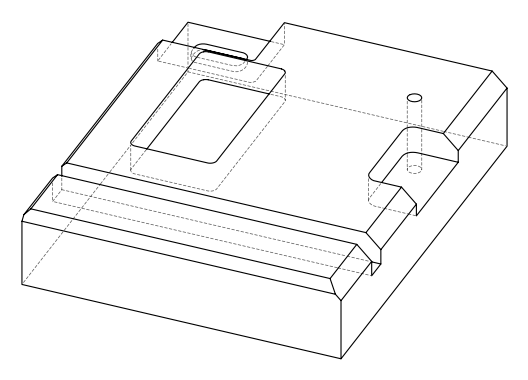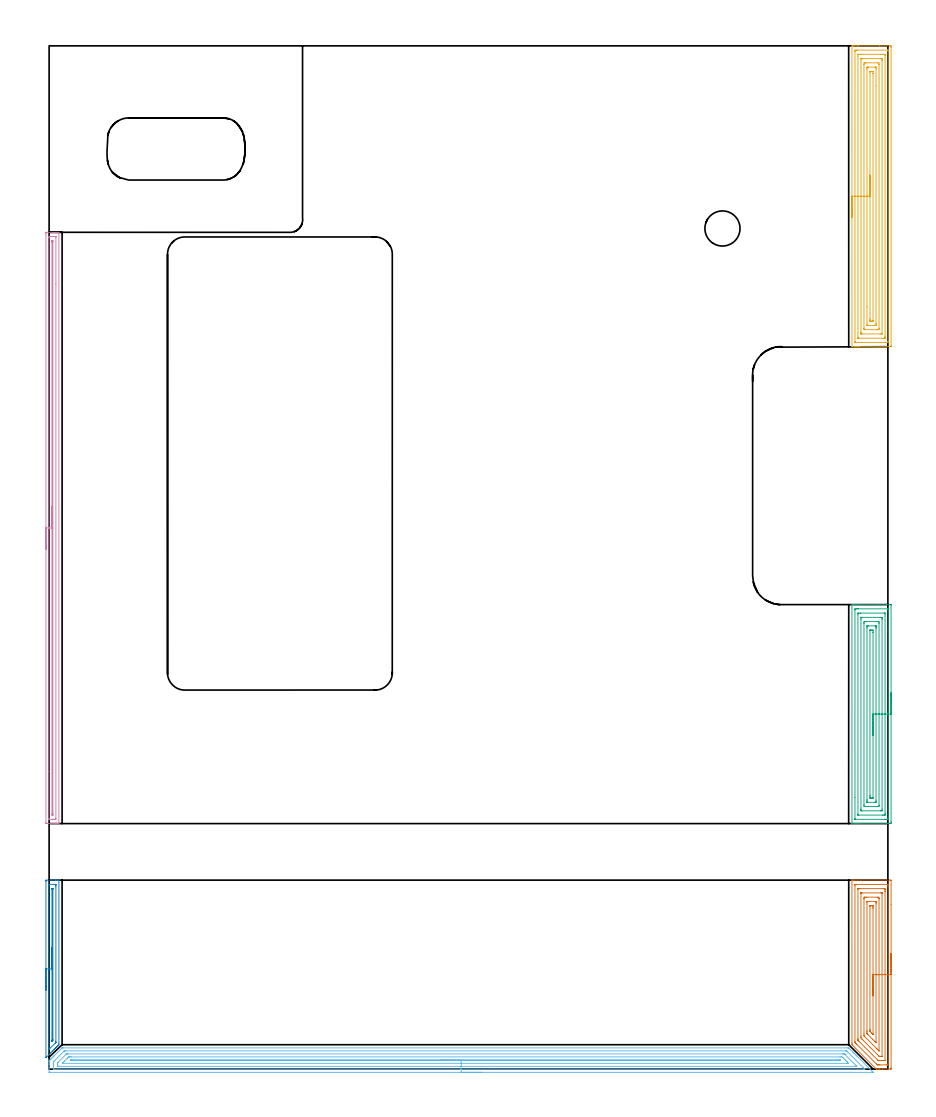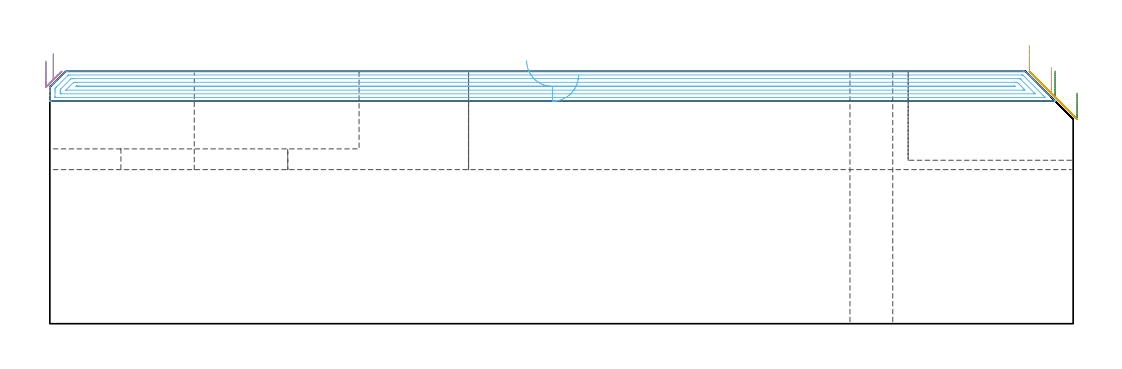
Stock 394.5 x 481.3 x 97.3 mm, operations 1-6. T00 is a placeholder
(PLAN: 15 operations, 6 tool changes, 167.4 min)
(1 AREA_MILL | FG_CHAMFER_SURFACE | UGT0205_001 | 5.06 min | 16356 mm3)
(2 AREA_MILL_1 | FG_CHAMFER_SURFACE_1 | UGT0205_001 | 2.09 min | 1693 mm3)
(3 AREA_MILL_2 | FG_CHAMFER_SURFACE_2 | UGT0205_001 | 6.05 min | 20045 mm3)
(4 AREA_MILL_3 | FG_CHAMFER_SURFACE_3 | UGT0205_001 | 6.83 min | 5321 mm3)
(5 AREA_MILL_4 | FG_CHAMFER_SURFACE_4 | UGT0205_001 | 8.21 min | 25258 mm3)
(6 AREA_MILL_5 | FG_CHAMFER_SURFACE_5 | UGT0205_001 | 15.37 min | 24976 mm3)
(7 MILL_CORNER_NOTCH_RECTANGULAR | CORNER_NOTCH_RECTANGULAR | NXT0201_013 | Follow Part, ap 2.5, ae 75% | 41.35 min | 312324 mm3)
(8 MILL_RECTANGULAR_POCKET | POCKET_RECTANGULAR_STRAIGHT | NXT0201_012 | Follow Part, ap 4, ae 75% | 1.05 min | 14298 mm3)
(9 MILL_RECTANGULAR_POCKET_1 | POCKET_RECTANGULAR_STRAIGHT_1 | NXT0201_012 | Follow Part, ap 4, ae 75% | 40.8 min | 851672 mm3)
(10 MILL_SLOT | SLOT_PARTIAL_RECTANGULAR | NXT0201_012 | Follow Part, ap 4, ae 75% | 21.59 min | 259424 mm3)
(11 MILL_RECTANGULAR_SLOT | SLOT_RECTANGULAR | NXT0201_012 | Follow Part, ap 4, ae 75% | 18.04 min | 394912 mm3)
(12 SPOT_DRILL | STEP1HOLE | NXT0321_9005460120000 | 0.03 min | 7 mm3)
(13 DRILL_BLIND_HOLE_INTO_CENTER | STEP1HOLE | NXT0301_038 | 0.05 min | 325 mm3)
(14 GUN_DRILL_THROUGH_HOLE | STEP1HOLE | UGT0307_002 | 0.48 min | 2481 mm3)
(15 SPADE_DRILL_TO_ENLARGE_THROUGH_HOLE | STEP1HOLE | UGT0306_007 | 0.42 min | 17938 mm3)
(TOOL UGT0205_001 | Chamfer Mill 20 x 3 x 45 deg. | D20 FL50 Z2)
(TOOL NXT0201_013 | ENDMILL 10mm | D10 FL30 Z4)
(TOOL NXT0201_012 | ENDMILL 16mm [2P460-1600-NA 1630] | D16 FL38 Z6)
(TOOL NXT0321_9005460120000 | NC Spot Drill, 142deg, 12mm, Carbide, Uncoated | D12 PA142 FL30 Z2)
(TOOL NXT0301_038 | Carbide Drill 6.7mm [860.1-0670-034A1-MM 2214] | D6.7 PA140 FL53 Z2)
(TOOL UGT0307_002 | Gun Drill 6 mm | D6 PA130 FL24 Z1)
(TOOL UGT0306_007 | Spade Drill 16.5mm | D16.5 PA132 FL10 Z2)
(OP 1 AREA_MILL)
G17 G21 G94 G90
T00 M6
G54
G17 G0 G90 X396. Y54.45 S1061 M3
G43 Z107.3 H0
Z88.9
G94 G1 Y54.412 Z88.028 F250.
Y54.298 Z87.164
Y54.109 Z86.312
Y53.847 Z85.48
Y53.513 Z84.674
Y53.11 Z83.9
Y52.642 Z83.164
Y52.11 Z82.472
Y51.521 Z81.829
Y50.878 Z81.24
Y50.186 Z80.708
Y49.45 Z80.24
Y48.676 Z79.837
Y47.87 Z79.503
Y47.038 Z79.241
Y46.186 Z79.052
Y45.322 Z78.938
Y44.45 Z78.9
X395.999 Y0.631 Z78.901
X395.996 Y0.214 Z78.902
X395.992 Y0.01 Z78.905
X395.587 Y0. Z79.31
X392.072 Z82.822
X390.676 Z84.22
X390.315 Z84.58
X389.357 Z85.542
X389.093 Y0.01 Z85.804
X388.997 Y0.103 Z85.901
X388.915 Y0.184 Z85.983
X379.331 Y9.768 Z95.567
X377.737 Y11.362 Z97.161
X377.605 Y11.495 Z97.29
X377.6 Y12.256 Z97.3
Y88.716
X377.602 Y88.89 Z97.288
X377.768 Y88.898 Z97.125
X377.939 Y88.9 Z96.96
X378.169 Z96.73
X378.892 Z96.003
X380.131 Z94.765
X381.528 Z93.368
X395.587 Z79.311
X395.848 Y88.898 Z79.05
X395.992 Y88.89 Z78.906
X395.999 Y88.744 Z78.899
X396. Y77.314 Z78.9
Y44.45
X394.586 Z80.314
X394.585 Y2.544 Z80.315
X394.579 Y2.018 Z80.321
X394.561 Y2.01 Z80.339
X394.489 Y2.005 Z80.411
X394.379 Y2.002 Z80.521
X394.242 Y2. Z80.658
X393.83 Z81.07
X390.727 Z84.173
X390.315 Y2.001 Z84.585
X389.845 Y2.003 Z85.055
X389.643 Y2.01 Z85.257
X389.538 Y2.023 Z85.362
X389.436 Y2.121 Z85.464
X389.132 Y2.419 Z85.768
X379.77 Y11.78 Z95.13
X379.296 Y12.256 Z95.604
X379.134 Y12.427 Z95.766
X379.021 Y12.55 Z95.879
X379.019 Y12.641 Z95.881
X379.015 Y13.025 Z95.885
Y86.356
X379.021 Y86.882 Z95.879
X379.039 Y86.89 Z95.861
X379.111 Y86.895 Z95.789
X379.221 Y86.898 Z95.679
X379.358 Y86.9 Z95.542
X379.77 Z95.13
X394.297 Z80.603
X394.504 Y86.897 Z80.396
X394.539 Y86.895 Z80.361
X394.572 Y86.891 Z80.328
X394.579 Y86.846 Z80.321
X394.584 Y86.607 Z80.316
X394.585 Y86.481 Z80.315
X394.586 Y85.711 Z80.314
Y44.45
X393.172 Z81.728
X393.171 Y4.208 Z81.729
X393.17 Y4.096 Z81.73
X393.168 Y4.04 Z81.732
X393.165 Y4.018 Z81.735
X393.149 Y4.007 Z81.751
X392.951 Y4.004 Z81.949
X392.276 Y4. Z82.624
X391.398 Z83.502
X390.519 Z84.381
X390.315 Y4.004 Z84.585
X390.111 Y4.01 Z84.789
X389.992 Y4.019 Z84.908
X389.926 Y4.08 Z84.974
X389.792 Y4.208 Z85.108
X380.848 Y13.151 Z94.052
X380.649 Y13.352 Z94.251
X380.481 Y13.527 Z94.419
X380.441 Y13.57 Z94.459
X380.435 Y13.671 Z94.465
X380.431 Y13.82 Z94.469
X380.429 Y14.045 Z94.471
X380.428 Y14.269 Z94.472
X380.429 Y84.692 Z94.471
X380.43 Y84.804 Z94.47
X380.432 Y84.86 Z94.468
X380.435 Y84.882 Z94.465
X380.451 Y84.893 Z94.449
X380.649 Y84.896 Z94.251
X381.324 Y84.9 Z93.576
X381.528 Z93.372
X392.747 Y84.899 Z82.153
X392.951 Y84.896 Z81.949
X393.149 Y84.89 Z81.751
X393.165 Y84.692 Z81.735
X393.168 Y84.471 Z81.732
X393.171 Y83.798 Z81.729
X393.172 Y83.573 Z81.728
Y44.45
X391.757 Z83.143
X391.756 Y6.126 Z83.144
X391.755 Y6.056 Z83.145
X391.751 Y6.019 Z83.149
X391.749 Y6.01 Z83.151
X391.74 Y6.007 Z83.16
X391.631 Y6.003 Z83.269
X391.194 Y6. Z83.706
X390.752 Y6.001 Z84.148
X390.534 Y6.003 Z84.366
X390.479 Y6.006 Z84.421
X390.454 Y6.01 Z84.446
X390.424 Y6.035 Z84.476
X390.315 Y6.139 Z84.585
X389.558 Y6.891 Z85.342
X382.404 Y14.045 Z92.496
X381.85 Y14.612 Z93.05
X381.847 Y14.939 Z93.053
X381.843 Y15.512 Z93.057
X381.844 Y82.774 Z93.056
X381.845 Y82.844 Z93.055
X381.849 Y82.881 Z93.051
X381.851 Y82.89 Z93.049
X381.86 Y82.893 Z93.04
X381.969 Y82.897 Z92.931
X382.406 Y82.9 Z92.494
X391.194 Z83.706
X391.631 Y82.893 Z83.269
X391.738 Y82.89 Z83.162
X391.751 Y82.883 Z83.149
X391.753 Y82.866 Z83.147
X391.756 Y82.83 Z83.144
X391.757 Y82.751 Z83.143
Y44.45
X390.343 Z84.557
X390.342 Y8.651 Z84.558
X390.34 Y8.622 Z84.56
X390.337 Y8.579 Z84.563
X390.315 Y8.594 Z84.585
X390.222 Y8.679 Z84.678
X389.436 Y9.462 Z85.464
X389.324 Y9.574 Z85.576
X383.96 Y14.939 Z90.94
X383.285 Y15.625 Z91.615
X383.261 Y15.833 Z91.639
X383.259 Y15.86 Z91.641
X383.257 Y16.728 Z91.643
X383.258 Y80.221 Z91.642
Y80.248
X383.285 Y80.89 Z91.615
X383.5 Y80.896 Z91.4
X384.164 Y80.899 Z90.736
X384.375 Y80.9 Z90.525
X389.649 Y80.899 Z85.251
X390.315 Y80.89 Z84.585
X390.342 Y80.221 Z84.558
Y80.193
X390.343 Y44.45 Z84.557
X388.929 Z85.971
X388.928 Y12.546 Z85.972
X388.927 Y12.479 Z85.973
X388.925 Y12.441 Z85.975
X388.924 Y12.436 Z85.976
X388.909 Y12.449 Z85.991
X388.557 Y12.792 Z86.343
X388.197 Y13.151 Z86.703
X387.303 Y14.045 Z87.597
X385.043 Y16.306 Z89.857
X384.834 Y16.517 Z90.066
X384.73 Y16.626 Z90.17
X384.68 Y16.679 Z90.22
X384.678 Y16.728 Z90.222
X384.674 Y17.103 Z90.226
X384.672 Y17.622 Z90.228
X384.671 Y18. Z90.229
X384.672 Y78.432 Z90.228
X384.673 Y78.808 Z90.227
X384.676 Y78.863 Z90.224
X384.678 Y78.888 Z90.222
X384.699 Y78.89 Z90.201
X384.813 Y78.895 Z90.087
X385.043 Y78.899 Z89.857
X388.557 Z86.343
X388.711 Y78.898 Z86.189
X388.833 Y78.895 Z86.067
X388.913 Y78.89 Z85.987
X388.923 Y78.882 Z85.977
X388.925 Y78.86 Z85.975
X388.927 Y78.81 Z85.973
X388.929 Y78.432 Z85.971
Y78.054
Y44.45
X387.515 Z87.385
X387.514 Y16.728 Z87.386
X387.511 Y16.47 Z87.389
X387.508 Y16.343 Z87.392
X387.504 Y16.305 Z87.396
X387.465 Y16.342 Z87.435
X387.071 Y16.728 Z87.829
X386.8 Y16.998 Z88.1
X386.181 Y17.622 Z88.719
X386.092 Y17.718 Z88.808
X386.09 Y17.804 Z88.81
X386.087 Y17.986 Z88.813
X386.085 Y18.349 Z88.815
Y18.516
X386.086 Y76.644 Z88.814
X386.088 Y76.825 Z88.812
X386.09 Y76.87 Z88.81
X386.091 Y76.884 Z88.809
X386.129 Y76.89 Z88.771
X386.296 Y76.895 Z88.604
X386.549 Y76.899 Z88.351
X386.8 Y76.9 Z88.1
X387.429 Y76.898 Z87.471
X387.484 Y76.894 Z87.416
X387.504 Y76.891 Z87.396
X387.508 Y76.817 Z87.392
X387.511 Y76.644 Z87.389
X387.515 Y75.916 Z87.385
Y75.749
Y44.45
Y43.578 Z87.423
Y42.714 Z87.537
Y41.862 Z87.726
Y41.03 Z87.988
Y40.224 Z88.322
Y39.45 Z88.725
Y38.714 Z89.194
Y38.022 Z89.725
Y37.379 Z90.314
Y36.79 Z90.957
Y36.258 Z91.65
Y35.79 Z92.385
Y35.387 Z93.159
Y35.053 Z93.965
Y34.791 Z94.797
Y34.602 Z95.649
Y34.488 Z96.514
Y34.45 Z97.385
G0 Z107.3
M5
M2
(OP 2 AREA_MILL_1)
G17 G21 G94 G90
T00 M6
G54
G17 G0 G90 X-1.5 Y37.15 S1061 M3
G43 Z107.3 H0
Z101.2
G94 G1 Y37.188 Z100.328 F250.
Y37.302 Z99.463
Y37.491 Z98.612
Y37.753 Z97.78
Y38.087 Z96.974
Y38.49 Z96.2
Y38.958 Z95.464
Y39.49 Z94.772
Y40.079 Z94.129
Y40.722 Z93.54
Y41.414 Z93.008
Y42.15 Z92.54
Y42.924 Z92.137
Y43.73 Z91.803
Y44.562 Z91.541
Y45.413 Z91.352
Y46.278 Z91.238
Y47.15 Z91.2
X-1.499 Y88.273 Z91.201
X-1.496 Y88.69 Z91.202
X-1.492 Y88.89 Z91.205
X-1.086 Y88.9 Z91.61
X1.55 Z94.244
X2.954 Z95.65
X3.308 Z96.002
X4.015 Z96.714
X4.267 Z96.967
X4.435 Y88.898 Z97.128
X4.597 Y88.89 Z97.289
X4.6 Y88.72 Z97.3
Y12.285
X4.595 Y11.498 Z97.291
X4.491 Y11.391 Z97.188
X4.186 Y11.084 Z96.882
X4.045 Y10.944 Z96.742
X3.891 Y10.79 Z96.589
X3.747 Y10.645 Z96.442
X3.598 Y10.497 Z96.295
X3.459 Y10.358 Z96.157
X3.308 Y10.205 Z96.003
X3.151 Y10.05 Z95.849
X3.027 Y9.926 Z95.725
X2.868 Y9.766 Z95.563
X2.704 Y9.603 Z95.402
X2.429 Y9.328 Z95.127
X2.257 Y9.156 Z94.954
X1.699 Y8.599 Z94.399
X1.364 Y8.262 Z94.06
X0.756 Y7.656 Z93.456
X0.021 Y6.921 Z92.72
X-1.32 Y5.58 Z91.38
X-1.493 Y5.419 Z91.206
X-1.5 Y5.58 Z91.2
Y5.593
Y47.15
X-0.086 Z92.614
Y86.361
X-0.079 Y86.885 Z92.621
X-0.053 Y86.89 Z92.647
X0.019 Y86.895 Z92.719
X0.128 Y86.899 Z92.828
X2.9 Y86.9 Z95.6
X3.104 Y86.897 Z95.804
X3.138 Y86.895 Z95.838
X3.17 Y86.891 Z95.87
X3.179 Y86.849 Z95.879
X3.184 Y86.611 Z95.884
X3.185 Y86.485 Z95.885
X3.186 Y85.715 Z95.886
Y13.179
X3.184 Y12.794 Z95.884
X3.181 Y12.602 Z95.881
X3.179 Y12.556 Z95.879
X3.164 Y12.526 Z95.864
X3.119 Y12.477 Z95.819
X2.934 Y12.285 Z95.634
X0.253 Y9.603 Z92.953
X0.111 Y9.462 Z92.811
X0.018 Y9.373 Z92.718
X-0.07 Y9.292 Z92.63
X-0.079 Y9.288 Z92.621
X-0.081 Y9.343 Z92.619
X-0.085 Y9.478 Z92.615
Y9.603
X-0.086 Y10.123 Z92.614
Y47.15
X1.328 Z94.028
X1.329 Y84.697 Z94.029
X1.33 Y84.81 Z94.03
X1.333 Y84.865 Z94.033
X1.335 Y84.886 Z94.035
X1.358 Y84.892 Z94.058
X1.55 Y84.894 Z94.25
X1.748 Y84.89 Z94.448
X1.765 Y84.887 Z94.465
X1.767 Y84.871 Z94.467
X1.77 Y84.832 Z94.47
X1.771 Y84.772 Z94.471
Y84.697
Y14.073
X1.769 Y13.85 Z94.469
X1.764 Y13.623 Z94.464
X1.761 Y13.572 Z94.461
X1.742 Y13.549 Z94.442
X1.691 Y13.494 Z94.391
X1.55 Y13.35 Z94.25
X1.465 Y13.265 Z94.165
X1.378 Y13.179 Z94.078
X1.357 Y13.163 Z94.057
X1.335 Y13.149 Z94.035
X1.332 Y13.179 Z94.032
X1.33 Y13.212 Z94.03
X1.329 Y13.404 Z94.029
X1.328 Y47.15 Z94.028
Y48.022 Z94.066
Y48.886 Z94.18
Y49.738 Z94.369
Y50.57 Z94.631
Y51.376 Z94.965
Y52.15 Z95.368
Y52.886 Z95.837
Y53.578 Z96.368
Y54.221 Z96.957
Y54.81 Z97.601
Y55.341 Z98.293
Y55.81 Z99.028
Y56.213 Z99.802
Y56.547 Z100.608
Y56.809 Z101.44
Y56.998 Z102.292
Y57.112 Z103.157
Y57.15 Z104.028
G0 Z107.3
M5
M2
(OP 3 AREA_MILL_2)
G17 G21 G94 G90
T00 M6
G54
G17 G0 G90 X396. Y177. S1061 M3
G43 Z107.3 H0
Z88.9
G94 G1 Y176.962 Z88.028 F250.
Y176.848 Z87.164
Y176.659 Z86.312
Y176.397 Z85.48
Y176.063 Z84.674
Y175.66 Z83.9
Y175.192 Z83.164
Y174.66 Z82.472
Y174.071 Z81.829
Y173.428 Z81.24
Y172.736 Z80.708
Y172. Z80.24
Y171.226 Z79.837
Y170.42 Z79.503
Y169.588 Z79.241
Y168.736 Z79.052
Y167.872 Z78.938
Y167. Z78.9
Y116.584
X395.999 Y116.11 Z78.901
X395.996 Y115.695 Z78.903
X395.992 Y115.51 Z78.905
X395.587 Y115.505 Z79.31
X394.986 Y115.5 Z79.911
X381.25 Z93.645
X380.649 Z94.245
X380.093 Z94.804
X379.77 Z95.126
X379.214 Z95.682
X378.892 Z96.003
X377.903 Z96.996
X377.705 Y115.504 Z97.194
X377.607 Y115.51 Z97.293
X377.6 Y115.664 Z97.3
Y218.336
X377.606 Y218.49 Z97.293
X377.903 Y218.5 Z96.996
X378.246 Z96.653
X378.892 Z96.003
X380.093 Z94.804
X380.649 Z94.245
X390.615 Z84.282
X395.587 Z79.31
X395.868 Y218.497 Z79.029
X395.992 Y218.49 Z78.905
X395.999 Y218.364 Z78.899
X396. Y217.89 Z78.9
Y167.
X394.586 Z80.314
X394.585 Y118.021 Z80.315
X394.584 Y117.896 Z80.316
X394.579 Y117.522 Z80.321
X394.213 Y117.507 Z80.687
X393.83 Y117.502 Z81.07
X393.34 Y117.5 Z81.56
X392.951 Z81.949
X379.281 Z95.619
X379.093 Y117.502 Z95.807
X379.063 Y117.504 Z95.837
X379.033 Y117.51 Z95.867
X379.021 Y117.517 Z95.879
X379.02 Y117.54 Z95.88
X379.015 Y117.77 Z95.885
X379.014 Y127.716 Z95.886
X379.015 Y215.979 Z95.885
X379.016 Y216.104 Z95.884
X379.021 Y216.478 Z95.879
X379.387 Y216.493 Z95.513
X379.77 Y216.498 Z95.13
X380.26 Y216.5 Z94.64
X380.649 Z94.251
X394.319 Z80.581
X394.507 Y216.498 Z80.393
X394.537 Y216.496 Z80.363
X394.567 Y216.49 Z80.333
X394.579 Y216.484 Z80.321
X394.58 Y216.461 Z80.32
X394.585 Y216.23 Z80.315
X394.586 Y206.273 Z80.314
Y167.
X393.172 Z81.728
X393.171 Y120.35 Z81.729
X393.169 Y119.682 Z81.731
X393.167 Y119.57 Z81.733
X393.165 Y119.522 Z81.735
X393.122 Y119.508 Z81.778
X392.951 Y119.504 Z81.949
X392.251 Y119.5 Z82.649
X392.072 Z82.828
X380.827 Y119.501 Z94.073
X380.649 Y119.504 Z94.251
X380.471 Y119.51 Z94.429
X380.435 Y119.516 Z94.465
X380.432 Y119.548 Z94.468
X380.43 Y119.607 Z94.47
X380.429 Y119.682 Z94.471
X380.428 Y119.906 Z94.472
X380.429 Y213.65 Z94.471
X380.431 Y214.318 Z94.469
X380.433 Y214.43 Z94.467
X380.435 Y214.478 Z94.465
X380.478 Y214.492 Z94.422
X380.649 Y214.496 Z94.251
X381.349 Y214.5 Z93.551
X381.528 Z93.372
X392.773 Z82.127
X392.951 Y214.496 Z81.949
X393.129 Y214.49 Z81.771
X393.165 Y214.484 Z81.735
X393.168 Y214.452 Z81.732
X393.17 Y214.393 Z81.73
X393.171 Y214.318 Z81.729
X393.172 Y214.094 Z81.728
Y167.
X391.757 Z83.143
Y122.36
X391.756 Y121.789 Z83.144
X391.753 Y121.596 Z83.147
X391.75 Y121.529 Z83.15
X391.744 Y121.509 Z83.156
X391.722 Y121.507 Z83.178
X391.617 Y121.504 Z83.283
X391.194 Y121.5 Z83.706
X391.161 Z83.739
X382.374 Z92.526
X381.983 Y121.507 Z92.917
X381.885 Y121.51 Z93.015
X381.849 Y121.516 Z93.051
X381.847 Y121.548 Z93.053
X381.845 Y121.631 Z93.055
X381.843 Y122.04 Z93.057
Y122.36
Y211.64
X381.844 Y212.211 Z93.056
X381.847 Y212.404 Z93.053
X381.85 Y212.471 Z93.05
X381.856 Y212.491 Z93.044
X381.878 Y212.493 Z93.022
X381.983 Y212.496 Z92.917
X382.406 Y212.5 Z92.494
X382.439 Z92.461
X391.226 Z83.674
X391.617 Y212.494 Z83.283
X391.715 Y212.49 Z83.185
X391.751 Y212.484 Z83.149
X391.753 Y212.452 Z83.147
X391.755 Y212.369 Z83.145
X391.757 Y211.96 Z83.143
Y211.64
Y167.
X390.343 Z84.557
X390.342 Y124.146 Z84.558
Y124.118
X390.315 Y123.51 Z84.585
X390.068 Y123.503 Z84.832
X389.436 Y123.5 Z85.464
X389.193 Z85.707
X383.919 Y123.501 Z90.981
X383.285 Y123.51 Z91.615
X383.258 Y124.146 Z91.642
Y124.174
Y209.854
Y209.882
X383.285 Y210.49 Z91.615
X383.532 Y210.497 Z91.368
X384.164 Y210.5 Z90.736
X384.407 Z90.493
X389.681 Y210.499 Z85.219
X390.315 Y210.49 Z84.585
X390.342 Y209.854 Z84.558
X390.343 Y209.826 Z84.557
Y167.
X388.929 Z85.971
Y126.447
X388.927 Y125.931 Z85.973
X388.924 Y125.558 Z85.976
X388.922 Y125.51 Z85.978
X388.875 Y125.506 Z86.025
X388.77 Y125.503 Z86.13
X388.557 Y125.501 Z86.343
X388.103 Y125.5 Z86.797
X385.043 Z89.857
X384.901 Y125.501 Z89.999
X384.788 Y125.503 Z90.112
X384.713 Y125.508 Z90.187
X384.678 Y125.513 Z90.222
X384.677 Y125.554 Z90.223
X384.673 Y125.931 Z90.227
X384.671 Y126.308 Z90.229
Y126.824
Y207.553
X384.673 Y208.069 Z90.227
X384.676 Y208.442 Z90.224
X384.678 Y208.49 Z90.222
X384.725 Y208.494 Z90.175
X384.83 Y208.498 Z90.07
X385.043 Y208.499 Z89.857
X385.497 Y208.5 Z89.403
X388.557 Z86.343
X388.699 Y208.499 Z86.201
X388.812 Y208.497 Z86.088
X388.887 Y208.492 Z86.013
X388.922 Y208.487 Z85.978
X388.923 Y208.446 Z85.977
X388.927 Y208.069 Z85.973
X388.929 Y207.692 Z85.971
Y207.176
Y167.
X387.515 Z87.385
X387.514 Y127.717 Z87.386
X387.513 Y127.535 Z87.387
X387.511 Y127.515 Z87.389
X387.51 Y127.511 Z87.39
X387.482 Y127.507 Z87.418
X387.369 Y127.502 Z87.531
X387.227 Y127.501 Z87.673
X387.013 Y127.5 Z87.887
X386.8 Z88.1
X386.133 Y127.502 Z88.767
X386.104 Y127.506 Z88.796
X386.098 Y127.508 Z88.802
X386.092 Y127.543 Z88.808
X386.089 Y127.717 Z88.811
X386.086 Y128.443 Z88.814
X386.085 Y128.61 Z88.815
X386.086 Y206.283 Z88.814
X386.087 Y206.465 Z88.813
X386.089 Y206.485 Z88.811
X386.09 Y206.489 Z88.81
X386.118 Y206.493 Z88.782
X386.231 Y206.498 Z88.669
X386.373 Y206.499 Z88.527
X386.587 Y206.5 Z88.313
X386.8 Z88.1
X387.467 Y206.498 Z87.433
X387.496 Y206.494 Z87.404
X387.502 Y206.492 Z87.398
X387.508 Y206.457 Z87.392
X387.511 Y206.283 Z87.389
X387.514 Y205.557 Z87.386
X387.515 Y205.39 Z87.385
Y167.
Y166.128 Z87.423
Y165.264 Z87.537
Y164.412 Z87.726
Y163.58 Z87.988
Y162.774 Z88.322
Y162. Z88.725
Y161.264 Z89.194
Y160.572 Z89.725
Y159.929 Z90.314
Y159.34 Z90.957
Y158.808 Z91.65
Y158.34 Z92.385
Y157.937 Z93.159
Y157.603 Z93.965
Y157.341 Z94.797
Y157.152 Z95.649
Y157.038 Z96.514
Y157. Z97.385
G0 Z107.3
M5
M2
(OP 4 AREA_MILL_3)
G17 G21 G94 G90
T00 M6
G54
G17 G0 G90 X-1.5 Y244.55 S1061 M3
G43 Z107.3 H0
Z101.2
G94 G1 Y244.588 Z100.328 F250.
Y244.702 Z99.463
Y244.891 Z98.612
Y245.153 Z97.78
Y245.487 Z96.974
Y245.89 Z96.2
Y246.358 Z95.464
Y246.89 Z94.772
Y247.479 Z94.129
Y248.122 Z93.54
Y248.814 Z93.008
Y249.55 Z92.54
Y250.324 Z92.137
Y251.13 Z91.803
Y251.962 Z91.541
Y252.814 Z91.352
Y253.678 Z91.238
Y254.55 Z91.2
X-1.499 Y392.985 Z91.201
X-1.496 Y393.402 Z91.202
X-1.492 Y393.59 Z91.205
X-1.086 Y393.6 Z91.61
X1.55 Z94.244
X2.097 Z94.794
X2.429 Z95.125
X2.976 Z95.672
X3.308 Z96.002
X4.289 Z96.988
X4.594 Y393.59 Z97.293
X4.6 Y393.432 Z97.3
Y115.668
X4.594 Y115.51 Z97.293
X4.288 Y115.5 Z96.987
X3.97 Z96.67
X3.308 Z96.002
X2.097 Z94.794
X1.55 Z94.244
X-1.086 Y115.501 Z91.61
X-1.311 Y115.504 Z91.385
X-1.492 Y115.51 Z91.205
X-1.496 Y115.698 Z91.202
X-1.499 Y116.115 Z91.201
X-1.5 Y254.55 Z91.2
X-0.086 Z92.614
X-0.085 Y391.074 Z92.615
X-0.084 Y391.199 Z92.616
X-0.079 Y391.574 Z92.621
X0.284 Y391.592 Z92.984
X0.671 Y391.597 Z93.371
X1.156 Y391.6 Z93.856
X1.55 Z94.25
X2.034 Z94.734
X2.913 Z95.613
X3.106 Y391.598 Z95.806
X3.137 Y391.596 Z95.837
X3.168 Y391.59 Z95.868
X3.179 Y391.582 Z95.879
X3.18 Y391.558 Z95.88
X3.185 Y391.323 Z95.885
X3.186 Y369.218 Z95.886
X3.185 Y118.026 Z95.885
X3.184 Y117.901 Z95.884
X3.179 Y117.526 Z95.879
X2.816 Y117.508 Z95.516
X2.429 Y117.503 Z95.129
X1.944 Y117.5 Z94.644
X1.55 Z94.25
X1.066 Z93.766
X0.187 Z92.887
X-0.006 Y117.502 Z92.694
X-0.037 Y117.504 Z92.663
X-0.068 Y117.51 Z92.632
X-0.079 Y117.518 Z92.621
X-0.08 Y117.542 Z92.62
X-0.085 Y117.777 Z92.615
X-0.086 Y139.902 Z92.614
Y254.55
X1.328 Z94.028
X1.329 Y388.744 Z94.029
X1.331 Y389.413 Z94.031
X1.333 Y389.525 Z94.033
X1.335 Y389.577 Z94.035
X1.343 Y389.591 Z94.043
X1.37 Y389.596 Z94.07
X1.55 Y389.594 Z94.25
X1.733 Y389.59 Z94.433
X1.765 Y389.58 Z94.465
X1.767 Y389.547 Z94.467
X1.77 Y389.488 Z94.47
X1.771 Y389.413 Z94.471
Y389.187
Y120.356
X1.769 Y119.687 Z94.469
X1.767 Y119.575 Z94.467
X1.765 Y119.523 Z94.465
X1.757 Y119.509 Z94.457
X1.73 Y119.504 Z94.43
X1.55 Y119.506 Z94.25
X1.367 Y119.51 Z94.067
X1.335 Y119.52 Z94.035
X1.332 Y119.553 Z94.032
X1.33 Y119.612 Z94.03
X1.329 Y119.687 Z94.029
X1.328 Y119.913 Z94.028
Y254.55
Y255.422 Z94.066
Y256.286 Z94.18
Y257.138 Z94.369
Y257.97 Z94.631
Y258.776 Z94.965
Y259.55 Z95.368
Y260.286 Z95.837
Y260.978 Z96.368
Y261.621 Z96.957
Y262.21 Z97.601
Y262.742 Z98.293
Y263.21 Z99.028
Y263.613 Z99.802
Y263.947 Z100.608
Y264.209 Z101.44
Y264.398 Z102.292
Y264.512 Z103.157
Y264.55 Z104.028
G0 Z107.3
M5
M2
(OP 5 AREA_MILL_4)
G17 G21 G94 G90
T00 M6
G54
G17 G0 G90 X377.6 Y400.55 S1061 M3
G43 Z107.3 H0
G94 G1 Y400.588 Z106.428 F250.
Y400.702 Z105.563
Y400.891 Z104.712
Y401.153 Z103.88
Y401.487 Z103.074
Y401.89 Z102.3
Y402.359 Z101.564
Y402.89 Z100.872
Y403.479 Z100.229
Y404.122 Z99.639
Y404.814 Z99.108
Y405.55 Z98.64
Y406.324 Z98.237
Y407.13 Z97.903
Y407.962 Z97.641
Y408.814 Z97.452
Y409.678 Z97.338
Y410.55 Z97.3
Y481.128
X377.602 Y481.29 Z97.288
X377.757 Y481.298 Z97.135
X377.918 Y481.3 Z96.982
X378.215 Z96.684
X378.892 Z96.003
X380.109 Z94.788
X380.649 Z94.245
X390.619 Z84.278
X395.587 Z79.31
X395.86 Y481.298 Z79.038
X395.992 Y481.29 Z78.906
X395.999 Y481.156 Z78.899
X396. Y480.681 Z78.9
X395.999 Y340.419 Z78.901
X395.996 Y340.003 Z78.902
X395.992 Y339.81 Z78.905
X395.587 Y339.805 Z79.31
X394.979 Y339.8 Z79.919
X381.258 Z93.638
X380.649 Z94.245
X380.109 Z94.788
X379.77 Z95.126
X379.23 Z95.666
X378.892 Z96.003
X377.918 Z96.982
X377.758 Z97.134
X377.703 Y339.802 Z97.189
X377.603 Y339.81 Z97.288
X377.6 Y339.972 Z97.3
Y410.55
X379.014 Z95.886
X379.015 Y478.769 Z95.885
X379.016 Y478.895 Z95.884
X379.021 Y479.269 Z95.879
X379.381 Y479.29 Z95.519
X379.77 Y479.296 Z95.13
X380.251 Y479.3 Z94.649
X394.506 Y479.299 Z80.394
X394.538 Y479.298 Z80.362
X394.572 Y479.294 Z80.328
X394.579 Y479.29 Z80.321
X394.582 Y479.284 Z80.318
X394.584 Y479.256 Z80.316
X394.586 Y479.019 Z80.314
Y478.895
X394.585 Y342.331 Z80.315
X394.584 Y342.205 Z80.316
X394.579 Y341.831 Z80.321
X394.219 Y341.809 Z80.681
X393.83 Y341.803 Z81.07
X393.349 Y341.8 Z81.551
X379.094 Y341.801 Z95.806
X379.062 Y341.802 Z95.838
X379.028 Y341.806 Z95.872
X379.021 Y341.81 Z95.879
X379.018 Y341.816 Z95.882
X379.016 Y341.844 Z95.884
X379.014 Y342.081 Z95.886
Y342.205
Y410.55
X380.428 Z94.472
X380.429 Y476.439 Z94.471
X380.43 Y477.108 Z94.47
X380.432 Y477.22 Z94.468
X380.435 Y477.274 Z94.465
X380.439 Y477.29 Z94.461
X380.465 Y477.295 Z94.435
X380.649 Y477.298 Z94.251
X381.339 Y477.3 Z93.561
X392.762 Z82.138
X392.951 Y477.297 Z81.949
X393.139 Y477.292 Z81.761
X393.161 Y477.29 Z81.739
X393.165 Y477.279 Z81.735
X393.168 Y477.242 Z81.732
X393.171 Y477.183 Z81.729
Y477.108
X393.172 Y476.883 Z81.728
X393.171 Y344.661 Z81.729
X393.17 Y343.992 Z81.73
X393.168 Y343.88 Z81.732
X393.165 Y343.826 Z81.735
X393.161 Y343.809 Z81.739
X393.135 Y343.805 Z81.765
X392.951 Y343.802 Z81.949
X392.261 Y343.8 Z82.639
X380.838 Z94.062
X380.649 Y343.803 Z94.251
X380.461 Y343.808 Z94.439
X380.439 Y343.81 Z94.461
X380.435 Y343.821 Z94.465
X380.432 Y343.858 Z94.468
X380.429 Y343.917 Z94.471
Y343.992
X380.428 Y344.217 Z94.472
Y410.55
X381.843 Z93.057
Y475.
X381.845 Y475.192 Z93.055
X381.848 Y475.26 Z93.052
X381.85 Y475.29 Z93.05
X381.871 Y475.292 Z93.029
X381.978 Y475.296 Z92.922
X382.406 Y475.3 Z92.494
X391.214 Z83.686
X391.622 Y475.296 Z83.278
X391.724 Y475.293 Z83.176
X391.746 Y475.29 Z83.154
X391.751 Y475.279 Z83.149
X391.753 Y475.243 Z83.147
X391.756 Y475.161 Z83.144
X391.757 Y474.748 Z83.143
Y474.428
Y346.1
X391.755 Y345.908 Z83.145
X391.752 Y345.84 Z83.148
X391.75 Y345.81 Z83.15
X391.729 Y345.808 Z83.171
X391.622 Y345.804 Z83.278
X391.194 Y345.8 Z83.706
X382.386 Z92.514
X381.978 Y345.804 Z92.922
X381.876 Y345.807 Z93.024
X381.854 Y345.81 Z93.046
X381.849 Y345.821 Z93.051
X381.847 Y345.857 Z93.053
X381.844 Y345.939 Z93.056
X381.843 Y346.352 Z93.057
Y346.672
Y410.55
X383.257 Z91.643
X383.258 Y472.641 Z91.642
Y472.668
X383.285 Y473.29 Z91.615
X383.519 Y473.297 Z91.381
X384.164 Y473.3 Z90.736
X384.394 Z90.506
X389.668 Y473.299 Z85.232
X390.315 Y473.29 Z84.585
X390.342 Y472.641 Z84.558
X390.343 Y472.613 Z84.557
X390.342 Y348.459 Z84.558
Y348.432
X390.315 Y347.81 Z84.585
X390.081 Y347.803 Z84.819
X389.436 Y347.8 Z85.464
X389.206 Z85.694
X383.932 Y347.801 Z90.968
X383.285 Y347.81 Z91.615
X383.258 Y348.459 Z91.642
X383.257 Y348.487 Z91.643
Y410.55
X384.671 Z90.229
Y470.338
X384.673 Y470.854 Z90.227
X384.675 Y471.227 Z90.225
X384.678 Y471.278 Z90.222
X384.715 Y471.29 Z90.185
X384.823 Y471.294 Z90.077
X385.043 Y471.298 Z89.857
X385.483 Y471.3 Z89.417
X388.557 Z86.343
X388.704 Z86.196
X388.821 Y471.298 Z86.079
X388.898 Y471.294 Z86.002
X388.917 Y471.29 Z85.983
X388.922 Y471.279 Z85.978
X388.925 Y471.231 Z85.975
X388.928 Y470.854 Z85.972
X388.929 Y462.567 Z85.971
Y350.762
X388.927 Y350.246 Z85.973
X388.925 Y349.873 Z85.975
X388.922 Y349.822 Z85.978
X388.885 Y349.81 Z86.015
X388.777 Y349.806 Z86.123
X388.557 Y349.802 Z86.343
X388.117 Y349.8 Z86.783
X385.043 Z89.857
X384.896 Z90.004
X384.779 Y349.802 Z90.121
X384.702 Y349.806 Z90.198
X384.683 Y349.81 Z90.217
X384.678 Y349.821 Z90.222
X384.676 Y349.869 Z90.224
X384.672 Y350.246 Z90.228
X384.671 Y358.566 Z90.229
Y410.55
X386.085 Z88.815
X386.086 Y468.9 Z88.814
X386.087 Y469.067 Z88.813
X386.09 Y469.248 Z88.81
X386.092 Y469.285 Z88.808
X386.19 Y469.29 Z88.71
X386.342 Y469.296 Z88.558
X386.572 Y469.3 Z88.328
X386.8 Z88.1
X387.452 Y469.298 Z87.448
X387.491 Y469.294 Z87.409
X387.502 Y469.291 Z87.398
X387.508 Y469.241 Z87.392
X387.511 Y469.067 Z87.389
X387.514 Y468.341 Z87.386
X387.515 Y468.174 Z87.385
X387.514 Y352.2 Z87.386
X387.513 Y352.033 Z87.387
X387.51 Y351.852 Z87.39
X387.508 Y351.815 Z87.392
X387.41 Y351.81 Z87.49
X387.258 Y351.804 Z87.642
X387.028 Y351.8 Z87.872
X386.8 Z88.1
X386.148 Y351.802 Z88.752
X386.109 Y351.806 Z88.791
X386.098 Y351.809 Z88.802
X386.092 Y351.859 Z88.808
X386.089 Y352.033 Z88.811
X386.086 Y352.759 Z88.814
X386.085 Y352.926 Z88.815
Y410.55
Y411.422 Z88.853
Y412.286 Z88.967
Y413.138 Z89.155
Y413.97 Z89.418
Y414.776 Z89.752
Y415.55 Z90.154
Y416.286 Z90.623
Y416.978 Z91.154
Y417.621 Z91.744
Y418.21 Z92.387
Y418.742 Z93.079
Y419.21 Z93.815
Y419.613 Z94.588
Y419.947 Z95.394
Y420.209 Z96.226
Y420.398 Z97.078
Y420.512 Z97.943
Y420.55 Z98.815
G0 Z107.3
M5
M2
(OP 6 AREA_MILL_5)
G17 G21 G94 G90
T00 M6
G54
G17 G0 G90 X203.8 Y-1.5 S1061 M3
G43 Z107.3 H0
Z95.8
G94 G1 X203.762 Z94.928 F250.
X203.648 Z94.064
X203.459 Z93.212
X203.197 Z92.38
X202.863 Z91.574
X202.46 Z90.8
X201.992 Z90.064
X201.46 Z89.372
X200.871 Z88.729
X200.228 Z88.14
X199.536 Z87.608
X198.8 Z87.14
X198.026 Z86.737
X197.22 Z86.403
X196.388 Z86.141
X195.536 Z85.952
X194.672 Z85.838
X193.8 Z85.8
X0.631
X0.024 Y-1.498 Z85.798
X0.002 Y-1.496 Z85.8
X0. Y-1.46 Z85.837
Y0.722 Z88.017
Y2.123 Z89.419
Y2.486 Z89.781
Y3.213 Z90.512
Y3.848 Z91.147
Y3.888 Z91.186
X0.006 Y3.9 Z91.197
X0.015 Y3.916 Z91.213
X0.184 Y4.085 Z91.383
X0.347 Y4.25 Z91.545
X0.509 Y4.41 Z91.708
X0.631 Y4.532 Z91.83
X0.789 Y4.691 Z91.986
X0.944 Y4.845 Z92.143
X1.078 Y4.979 Z92.277
X1.23 Y5.132 Z92.427
X1.379 Y5.28 Z92.578
X1.526 Y5.427 Z92.724
X1.671 Y5.573 Z92.868
X1.814 Y5.715 Z93.013
X1.973 Y5.874 Z93.172
X2.112 Y6.014 Z93.31
X2.249 Y6.15 Z93.448
X2.42 Y6.321 Z93.619
X5.997 Y9.898 Z97.196
X6.09 Y9.984 Z97.282
X6.104 Y9.994 Z97.292
X6.891 Y10. Z97.3
X375.343
X376.096 Y10.002 Z97.297
X376.102 Y9.999 Z97.295
X376.119 Y9.983 Z97.279
X377.743 Y8.358 Z95.656
X377.883 Y8.219 Z95.514
X378.026 Y8.075 Z95.373
X378.178 Y7.923 Z95.221
X378.324 Y7.778 Z95.073
X378.473 Y7.628 Z94.926
X378.613 Y7.488 Z94.786
X378.766 Y7.337 Z94.632
X379.247 Y6.853 Z94.153
X379.516 Y6.585 Z93.883
X379.647 Y6.455 Z93.751
X380.012 Y6.088 Z93.388
X387.143 Y-1.042 Z86.255
X387.527 Y-1.427 Z85.873
X387.565 Y-1.465 Z85.834
X387.58 Y-1.483 Z85.817
X387.586 Y-1.492 Z85.807
X387.575 Y-1.497 Z85.802
X387.565 Y-1.5 Z85.8
X193.8
Y-0.086 Z87.214
X2.42 Y-0.085 Z87.215
X2.344
X2.035 Y-0.079 Z87.221
X2.009 Y-0.075 Z87.225
X2.005 Y-0.05 Z87.25
X2.002 Y-0.015 Z87.285
X2.001 Y0.019 Z87.319
X2. Y0.254 Z87.554
Y2.018 Z89.318
X2.001 Y2.486 Z89.786
X2.002 Y2.898 Z90.198
X2.01 Y3.368 Z90.668
X2.027 Y3.465 Z90.765
X2.088 Y3.532 Z90.832
X2.169 Y3.616 Z90.916
X2.42 Y3.87 Z91.17
X2.611 Y4.061 Z91.361
X6.891 Y8.342 Z95.642
X7.053 Y8.5 Z95.8
X7.105 Y8.548 Z95.848
X7.132 Y8.571 Z95.871
X7.173 Y8.579 Z95.879
X7.861 Y8.586 Z95.886
X374.524
X374.933 Y8.583 Z95.883
X375.034 Y8.581 Z95.881
X375.056 Y8.579 Z95.879
X375.09 Y8.55 Z95.85
X375.159 Y8.486 Z95.786
X375.343 Y8.307 Z95.607
X382.927 Y0.722 Z88.022
X383.391 Y0.255 Z87.555
X383.621 Y0.018 Z87.318
X383.688 Y-0.079 Z87.221
X383.391 Y-0.084 Z87.216
X383.316 Y-0.085 Z87.215
X193.8 Y-0.086 Z87.214
Y1.328 Z88.628
X4.488 Y1.329 Z88.629
X4.209 Y1.33 Z88.63
X4.116 Y1.332 Z88.632
X4.043 Y1.335 Z88.635
X4.01 Y1.345 Z88.645
X4.007 Y1.399 Z88.699
X4.003 Y1.604 Z88.904
X4. Y1.809 Z89.109
X4.001 Y2.486 Z89.786
X4.002 Y2.69 Z89.99
X4.01 Y2.897 Z90.197
X4.019 Y3.008 Z90.308
X4.068 Y3.061 Z90.361
X4.209 Y3.208 Z90.508
X7.841 Y6.841 Z94.141
X7.897 Y6.896 Z94.196
X8.16 Y7.148 Z94.448
X8.407 Y7.165 Z94.465
X8.68 Y7.167 Z94.467
X9.295 Y7.171 Z94.471
X373.275
X373.554 Y7.17 Z94.47
X373.834 Y7.167 Z94.467
X374.015 Y7.165 Z94.465
X374.111 Y7.077 Z94.377
X374.302 Y6.896 Z94.196
X374.448 Y6.752 Z94.052
X379.596 Y1.604 Z88.904
X379.814 Y1.382 Z88.682
X379.853 Y1.336 Z88.636
X379.85 Y1.335 Z88.635
X379.814 Y1.333 Z88.633
X379.199 Y1.329 Z88.629
X193.8 Y1.328 Z88.628
Y2.743 Z90.043
X6.364
X6.297 Y2.744 Z90.044
X6.236 Y2.747 Z90.047
X6.211 Y2.75 Z90.05
X6.223 Y2.765 Z90.065
X6.33 Y2.879 Z90.179
X7.298 Y3.849 Z91.149
X8.68 Y5.231 Z92.531
X9.075 Y5.625 Z92.925
X9.148 Y5.695 Z92.995
X9.196 Y5.735 Z93.035
X9.222 Y5.75 Z93.05
X9.258 Y5.752 Z93.052
X9.574 Y5.756 Z93.056
X9.835 Y5.757 Z93.057
X10.469
X372.026
X372.66 Y5.753 Z93.053
X372.927 Y5.75 Z93.05
X373.554 Y5.193 Z92.493
X373.618 Y5.132 Z92.432
X374.448 Y4.303 Z91.603
X375.343 Y3.408 Z90.708
X375.382 Y3.368 Z90.668
X375.97 Y2.75 Z90.05
X375.343 Y2.745 Z90.045
X375.082 Y2.743 Z90.043
X193.8
Y4.157 Z91.457
X10.469
X10.077 Y4.164 Z91.464
X10.102 Y4.195 Z91.495
X10.153 Y4.25 Z91.55
X10.217 Y4.31 Z91.61
X10.24 Y4.33 Z91.63
X10.281 Y4.336 Z91.636
X10.377 Y4.341 Z91.641
X10.469 Y4.342 Z91.642
X11.269 Y4.343 Z91.643
X371.766 Y4.342 Z91.642
X371.86 Y4.34 Z91.64
X371.921 Y4.336 Z91.636
X371.958 Y4.332 Z91.632
X371.975 Y4.317 Z91.617
X372.044 Y4.25 Z91.55
X372.124 Y4.164 Z91.464
X371.954 Y4.159 Z91.459
X371.859 Y4.158 Z91.458
X193.8 Y4.157 Z91.457
X192.928 Z91.495
X192.063 Z91.609
X191.212 Z91.798
X190.38 Z92.06
X189.574 Z92.394
X188.8 Z92.797
X188.064 Z93.265
X187.372 Z93.796
X186.729 Z94.386
X186.14 Z95.029
X185.608 Z95.721
X185.14 Z96.457
X184.737 Z97.231
X184.403 Z98.037
X184.141 Z98.869
X183.952 Z99.72
X183.838 Z100.585
X183.8 Z101.457
G0 Z107.3
M5
M2
